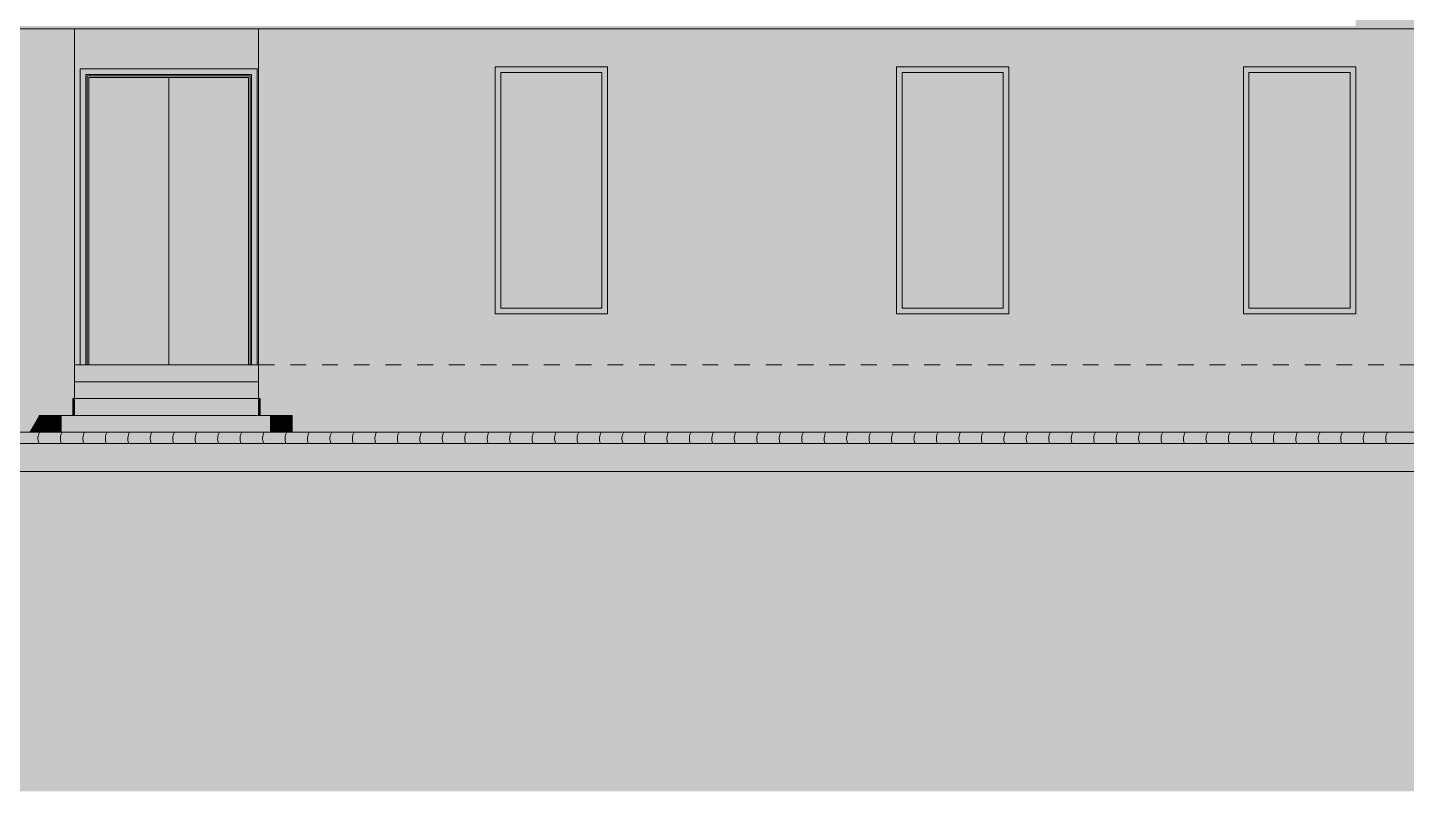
# Model space of a CAD drawing. Header units: millimetres. Extents: x 365175 to 2667127, y -330297 to -162108.
# Drawn here: x 1724498 to 1736775, y -330297 to -323492 of the extents above; entities that cross this region are included whole.
import ezdxf

# ---------------------------------------------------------------- set-up
doc = ezdxf.new("R2010")
doc.units = ezdxf.units.MM
doc.header["$MEASUREMENT"] = 0
doc.linetypes.add('Dashed', pattern=[282.222223, 141.111112, -141.111112])
doc.linetypes.add('Wipeout_Contour', pattern=[1000, 0, -1000])
for name, color, linetype in [('Fenêtres ARCHICAD', 7, 'Continuous'), ('Portes ARCHICAD', 7, 'Continuous'), ('Sols_ Dalles', 7, 'Continuous'), ('Structure - Murs extérieurs', 7, 'Continuous')]:
    doc.layers.add(name, color=color, linetype=linetype)

# ---------------------------------------------------------------- blocks, each defined once
blk = doc.blocks.new('Élément de coupe_4_1', base_point=(1275691, -327097))
at = {"linetype": 'Continuous', "lineweight": 0, "true_color": 0x000000}
for points in [[(1724901, -323505), (1724901, -326797), (1724916, -326797), (1724916, -323505)], [(1724901, -323505), (1724901, -324824), (1724916, -324824), (1724916, -323505)]]:
    blk.add_hatch(color=18, dxfattribs=at).paths.add_polyline_path(points)
at = {"color": 7, "linetype": 'Continuous', "lineweight": 5}
for p, q in [((1724916, -323505), (1724916, -326797)), ((1724901, -326947), (1724901, -326797)), ((1724916, -326797), (1724916, -326947))]:
    blk.add_line(p, q, dxfattribs=at)
blk = doc.blocks.new('Élément de coupe_5_1', base_point=(1275691, -327097))
at = {"linetype": 'Continuous', "lineweight": 0, "true_color": 0x000000}
for points in [[(1726556, -323505), (1726556, -326797), (1726571, -326797), (1726571, -323505)], [(1726556, -323505), (1726556, -324824), (1726571, -324824), (1726571, -323505)]]:
    blk.add_hatch(color=18, dxfattribs=at).paths.add_polyline_path(points)
at = {"color": 7, "linetype": 'Continuous', "lineweight": 5}
blk.add_line((1726556, -326797), (1726556, -323505), dxfattribs=at)
blk = doc.blocks.new('*X131', base_point=(1275691, -327097))
at = {"layer": 'Sols_ Dalles', "color": 7, "linetype": 'Continuous', "lineweight": 5}
for centre in [(1724706, -327154), (1724706, -327154), (1724906, -327154), (1724906, -327154), (1725106, -327154), (1725106, -327154), (1725306, -327154), (1725306, -327154), (1725506, -327154), (1725506, -327154), (1725706, -327154), (1725706, -327154), (1725906, -327154), (1725906, -327154), (1726106, -327154), (1726106, -327154), (1726306, -327154), (1726306, -327154), (1726506, -327154), (1726506, -327154), (1726706, -327154), (1726706, -327154), (1726906, -327154), (1726906, -327154), (1727106, -327154), (1727106, -327154), (1727306, -327154), (1727306, -327154), (1727506, -327154), (1727506, -327154), (1727706, -327154), (1727706, -327154), (1727906, -327154), (1727906, -327154), (1728106, -327154), (1728106, -327154), (1728306, -327154), (1728306, -327154), (1728506, -327154), (1728506, -327154), (1728706, -327154), (1728706, -327154), (1728906, -327154), (1728906, -327154), (1729106, -327154), (1729106, -327154), (1729306, -327154), (1729306, -327154), (1729506, -327154), (1729506, -327154), (1729706, -327154), (1729706, -327154), (1729906, -327154), (1729906, -327154), (1730106, -327154), (1730106, -327154), (1730306, -327154), (1730306, -327154), (1730506, -327154), (1730506, -327154), (1730706, -327154), (1730706, -327154), (1730906, -327154), (1730906, -327154), (1731106, -327154), (1731106, -327154), (1731306, -327154), (1731306, -327154), (1731506, -327154), (1731506, -327154), (1731706, -327154), (1731706, -327154), (1731906, -327154), (1731906, -327154), (1732106, -327154), (1732106, -327154), (1732306, -327154), (1732306, -327154), (1732506, -327154), (1732506, -327154), (1732706, -327154), (1732706, -327154), (1732906, -327154), (1732906, -327154), (1733106, -327154), (1733106, -327154), (1733306, -327154), (1733306, -327154), (1733506, -327154), (1733506, -327154), (1733706, -327154), (1733706, -327154), (1733906, -327154), (1733906, -327154), (1734106, -327154), (1734106, -327154), (1734306, -327154), (1734306, -327154), (1734506, -327154), (1734506, -327154), (1734706, -327154), (1734706, -327154), (1734906, -327154), (1734906, -327154), (1735106, -327154), (1735106, -327154), (1735306, -327154), (1735306, -327154), (1735506, -327154), (1735506, -327154), (1735706, -327154), (1735706, -327154), (1735906, -327154), (1735906, -327154), (1736106, -327154), (1736106, -327154), (1736306, -327154), (1736306, -327154), (1736506, -327154), (1736506, -327154), (1736706, -327154), (1736706, -327154)]:
    blk.add_arc(centre, 115, 150.1174, 201.5801, dxfattribs=at)
blk = doc.blocks.new('Élément de coupe_40_1', base_point=(1275691, -327097))
at = {"layer": 'Sols_ Dalles', "linetype": 'Continuous', "lineweight": 0, "true_color": 0x000000}
blk.add_hatch(color=18, dxfattribs=at).paths.add_polyline_path([(1712240, -327097), (1712240, -327197), (1740000, -327197), (1740000, -327097)])
at = {"layer": 'Sols_ Dalles', "color": 250, "linetype": 'Continuous', "lineweight": 5, "true_color": 0x1f1f1f}
blk.add_line((1712240, -327097), (1740000, -327097), dxfattribs=at)
at = {"layer": 'Sols_ Dalles', "lineweight": 0}
blk.add_blockref('*X131', (1275691, -327097), dxfattribs=at)
blk = doc.blocks.new('Élément de coupe_55_1', base_point=(1275691, -327097))
at = {"layer": 'Structure - Murs extérieurs', "linetype": 'Continuous', "lineweight": 0, "true_color": 0x000000}
for points in [[(1713631, -319097), (1713631, -319345), (1736224, -319345), (1736224, -322347), (1736324, -322347), (1736324, -323479), (1713631, -323479), (1713631, -323505), (1738501, -323505), (1738501, -319097)], [(1736323, -323479), (1713631, -323479), (1713631, -323505), (1736309, -323505), (1736323, -323481)]]:
    blk.add_hatch(color=18, dxfattribs=at).paths.add_polyline_path(points)
at = {"layer": 'Structure - Murs extérieurs', "color": 7, "linetype": 'Continuous', "lineweight": 5}
for p, q in [((1724901, -323505), (1724916, -323505)), ((1724916, -323505), (1726556, -323505)), ((1726556, -323505), (1726571, -323505))]:
    blk.add_line(p, q, dxfattribs=at)
blk = doc.blocks.new('Élément de coupe_66_1', base_point=(1275691, -327097))
at = {"color": 254, "linetype": 'Wipeout_Contour', "lineweight": 0, "ltscale": 6916852.671168106}
blk.add_wipeout([(1647553, -327447), (1748296, -327447), (1748296, -327197), (1647553, -327197)], dxfattribs=at)
at = {"linetype": 'Continuous', "lineweight": 5, "true_color": 0x00e7c4}
h = blk.add_hatch(dxfattribs=at)
h.set_pattern_fill('Plâtre_0001', color=120, style=0, pattern_type=2)
h.set_pattern_definition([(0, (1275690.645, -327096.82), (0, 86.60254), [0, -50]), (0, (1275715.645, -327053.52), (0, 86.60254), [0, -50])])
h.paths.add_polyline_path([(1647553, -327447), (1748296, -327447), (1748296, -327197), (1647553, -327197)])
at = {"color": 7, "linetype": 'Continuous', "lineweight": 5}
for p, q in [((1748296, -327197), (1647553, -327197)), ((1748296, -327447), (1647553, -327447))]:
    blk.add_line(p, q, dxfattribs=at)
blk = doc.blocks.new('Élément de coupe_74_1', base_point=(1275691, -327097))
at = {"layer": 'Portes ARCHICAD', "linetype": 'Continuous', "lineweight": 0, "true_color": 0x000000}
for points in [[(1724968, -323860), (1724968, -326497), (1725018, -326497), (1725018, -323910)], [(1724968, -323860), (1724968, -326497), (1725018, -326497), (1725018, -323910)], [(1726542, -323860), (1724968, -323860), (1725018, -323910), (1726492, -323910)], [(1726542, -323860), (1724968, -323860), (1725018, -323910), (1726492, -323910)], [(1726492, -323910), (1726492, -326497), (1726542, -326497), (1726542, -323860)], [(1726492, -323910), (1726492, -326497), (1726542, -326497), (1726542, -323860)], [(1725030, -323922), (1725018, -323910), (1725018, -326497), (1725030, -326497)], [(1725030, -323922), (1725018, -323910), (1725018, -326497), (1725030, -326497)], [(1726492, -323910), (1725018, -323910), (1725030, -323922), (1726480, -323922)], [(1726492, -323910), (1725018, -323910), (1725030, -323922), (1726480, -323922)], [(1726480, -323922), (1725030, -323922), (1725030, -323937), (1725045, -323937), (1726465, -323937), (1726480, -323937)], [(1726480, -323922), (1725030, -323922), (1725030, -323937), (1725045, -323937), (1726465, -323937), (1726480, -323937)], [(1725030, -326497), (1725045, -326497), (1725045, -323937), (1725030, -323937)], [(1725030, -326497), (1725045, -326497), (1725045, -323937), (1725030, -323937)], [(1725045, -326497), (1725755, -326497), (1725755, -323937), (1725045, -323937)], [(1725045, -326497), (1725755, -326497), (1725755, -323937), (1725045, -323937)], [(1726465, -323937), (1725755, -323937), (1725755, -326497), (1726465, -326497)], [(1726465, -323937), (1725755, -323937), (1725755, -326497), (1726465, -326497)], [(1726465, -323937), (1726465, -326497), (1726480, -326497), (1726480, -323937)], [(1726465, -323937), (1726465, -326497), (1726480, -326497), (1726480, -323937)], [(1726480, -323922), (1726480, -326497), (1726492, -326497), (1726492, -323910)], [(1726480, -323922), (1726480, -326497), (1726492, -326497), (1726492, -323910)]]:
    blk.add_hatch(color=18, dxfattribs=at).paths.add_polyline_path(points)
at = {"layer": 'Portes ARCHICAD', "color": 7, "linetype": 'Continuous', "lineweight": 5}
for p, q in [((1724968, -326497), (1724968, -323860)), ((1724968, -323860), (1726542, -323860)), ((1726542, -323860), (1726542, -326497)), ((1725018, -323910), (1725018, -326497)), ((1726492, -323910), (1725018, -323910)), ((1725030, -323922), (1725030, -326497)), ((1726480, -323922), (1725030, -323922)), ((1725045, -323937), (1725045, -326497)), ((1726465, -323937), (1725045, -323937)), ((1725755, -326497), (1725755, -323937)), ((1726465, -326497), (1726465, -323937)), ((1726480, -326497), (1726480, -323922)), ((1726492, -326497), (1726492, -323910))]:
    blk.add_line(p, q, dxfattribs=at)
blk = doc.blocks.new('Élément de coupe_75_1', base_point=(1275691, -327097))
at = {"linetype": 'Continuous', "lineweight": 0, "true_color": 0x000000}
blk.add_hatch(color=18, dxfattribs=at).paths.add_polyline_path([(1726556, -323505), (1724916, -323505), (1724916, -326497), (1724968, -326497), (1724968, -323860), (1726542, -323860), (1726542, -326497), (1726556, -326497)])
blk.add_hatch(color=18, dxfattribs=at).paths.add_polyline_path([(1726556, -323505), (1724916, -323505), (1724916, -326497), (1724968, -326497), (1724968, -323860), (1726542, -323860), (1726542, -326497), (1726556, -326497)])
blk = doc.blocks.new('Élément de coupe_90_1', base_point=(1275691, -327097))
at = {"linetype": 'Continuous', "lineweight": 0, "true_color": 0x000000}
for points in [[(1724901, -326797), (1724901, -326947), (1726571, -326947), (1726571, -326797)], [(1724901, -326797), (1724901, -326947), (1724916, -326947), (1724916, -326797)], [(1726571, -326797), (1726556, -326797), (1726556, -326947), (1726571, -326947)]]:
    blk.add_hatch(color=18, dxfattribs=at).paths.add_polyline_path(points)
at = {"color": 7, "linetype": 'Continuous', "lineweight": 5}
for p, q in [((1724901, -326947), (1724901, -326797)), ((1724916, -326797), (1724901, -326797)), ((1726556, -326797), (1724916, -326797)), ((1726571, -326797), (1726556, -326797)), ((1726571, -326947), (1726571, -326797))]:
    blk.add_line(p, q, dxfattribs=at)
blk = doc.blocks.new('Élément de coupe_94_1', base_point=(1275691, -327097))
at = {"linetype": 'Continuous', "lineweight": 0, "true_color": 0x000000}
h = blk.add_hatch(color=18, dxfattribs=at)
h.paths.add_polyline_path([(1713616, -327097), (1724601, -327097), (1724601, -326947), (1724901, -326947), (1724901, -323505), (1713616, -323505)])
h.paths.add_polyline_path([(1715664, -326043), (1715664, -323843), (1716664, -323843), (1716664, -326043)], flags=0)
h.paths.add_polyline_path([(1719622, -323843), (1720622, -323843), (1720622, -326043), (1719622, -326043)], flags=0)
h.paths.add_polyline_path([(1722305, -323843), (1723305, -323843), (1723305, -326043), (1722305, -326043)], flags=0)
for points in [[(1713616, -324824), (1715664, -324824), (1715664, -323843), (1716664, -323843), (1716664, -324824), (1719622, -324824), (1719622, -323843), (1720622, -323843), (1720622, -324824), (1722305, -324824), (1722305, -323843), (1723305, -323843), (1723305, -324824), (1724901, -324824), (1724901, -323505), (1713616, -323505)], [(1724516, -327097), (1724601, -327097), (1724601, -326947), (1724519, -327090)]]:
    blk.add_hatch(color=18, dxfattribs=at).paths.add_polyline_path(points)
at = {"color": 7, "linetype": 'Continuous', "lineweight": 5}
for q in [(1724901, -323505), (1713616, -327097)]:
    blk.add_line((1713616, -323505), q, dxfattribs=at)
blk = doc.blocks.new('Élément de coupe_95_1', base_point=(1275691, -327097))
at = {"layer": 'Fenêtres ARCHICAD', "linetype": 'Continuous', "lineweight": 0, "true_color": 0x000000}
for points in [[(1736274, -323893), (1736324, -323893), (1736324, -323843), (1735324, -323843), (1735324, -323893), (1735374, -323893)], [(1736274, -323893), (1736324, -323893), (1736324, -323843), (1735324, -323843), (1735324, -323893), (1735374, -323893)], [(1735374, -323893), (1735324, -323893), (1735324, -325993), (1735374, -325993)], [(1735324, -323893), (1735324, -325105), (1735374, -325105), (1735374, -323893)], [(1735374, -325993), (1736274, -325993), (1736274, -323893), (1735374, -323893)], [(1735374, -323893), (1735374, -325123), (1735381, -325123), (1735944, -324142), (1736152, -324142), (1736152, -325993), (1736274, -325993), (1736274, -323893)], [(1736274, -325993), (1736324, -325993), (1736324, -323893), (1736274, -323893)], [(1736274, -325993), (1736324, -325993), (1736324, -323893), (1736274, -323893)], [(1735374, -325993), (1735324, -325993), (1735324, -326043), (1736324, -326043), (1736324, -325993), (1736274, -325993)], [(1736324, -325993), (1736163, -325993), (1736163, -326043), (1736324, -326043)]]:
    blk.add_hatch(color=18, dxfattribs=at).paths.add_polyline_path(points)
at = {"layer": 'Fenêtres ARCHICAD', "color": 7, "linetype": 'Continuous', "lineweight": 5}
for p, q in [((1735324, -326043), (1735324, -323843)), ((1735324, -323843), (1736324, -323843)), ((1736324, -323843), (1736324, -326043)), ((1735374, -325993), (1735374, -323893)), ((1735374, -323893), (1736274, -323893)), ((1736274, -323893), (1736274, -325993)), ((1736324, -326043), (1735324, -326043)), ((1736274, -325993), (1735374, -325993))]:
    blk.add_line(p, q, dxfattribs=at)
blk = doc.blocks.new('Élément de coupe_96_1', base_point=(1275691, -327097))
at = {"layer": 'Fenêtres ARCHICAD', "linetype": 'Continuous', "lineweight": 0, "true_color": 0x000000}
for points in [[(1733185, -323893), (1733235, -323893), (1733235, -323843), (1732235, -323843), (1732235, -323893), (1732285, -323893)], [(1733185, -323893), (1733235, -323893), (1733235, -323843), (1732235, -323843), (1732235, -323893), (1732285, -323893)], [(1732285, -323893), (1732235, -323893), (1732235, -325993), (1732285, -325993)], [(1732235, -323893), (1732235, -325105), (1732285, -325105), (1732285, -323893)], [(1732285, -325993), (1733185, -325993), (1733185, -323893), (1732285, -323893)], [(1732285, -325123), (1733063, -325123), (1733063, -325993), (1733185, -325993), (1733185, -323893), (1732285, -323893)], [(1733185, -325993), (1733235, -325993), (1733235, -323893), (1733185, -323893)], [(1733185, -325993), (1733235, -325993), (1733235, -323893), (1733185, -323893)], [(1732285, -325993), (1732235, -325993), (1732235, -326043), (1733235, -326043), (1733235, -325993), (1733185, -325993)], [(1733235, -325993), (1733074, -325993), (1733074, -326043), (1733235, -326043)]]:
    blk.add_hatch(color=18, dxfattribs=at).paths.add_polyline_path(points)
at = {"layer": 'Fenêtres ARCHICAD', "color": 7, "linetype": 'Continuous', "lineweight": 5}
for p, q in [((1732235, -326043), (1732235, -323843)), ((1732235, -323843), (1733235, -323843)), ((1733235, -323843), (1733235, -326043)), ((1732285, -325993), (1732285, -323893)), ((1732285, -323893), (1733185, -323893)), ((1733185, -323893), (1733185, -325993)), ((1733235, -326043), (1732235, -326043)), ((1733185, -325993), (1732285, -325993))]:
    blk.add_line(p, q, dxfattribs=at)
blk = doc.blocks.new('Élément de coupe_97_1', base_point=(1275691, -327097))
at = {"layer": 'Fenêtres ARCHICAD', "linetype": 'Continuous', "lineweight": 0, "true_color": 0x000000}
for points in [[(1729613, -323893), (1729663, -323893), (1729663, -323843), (1728663, -323843), (1728663, -323893), (1728713, -323893)], [(1729613, -323893), (1729663, -323893), (1729663, -323843), (1728663, -323843), (1728663, -323893), (1728713, -323893)], [(1728713, -323893), (1728663, -323893), (1728663, -325993), (1728713, -325993)], [(1728663, -323893), (1728663, -325105), (1728713, -325105), (1728713, -323893)], [(1728713, -325993), (1729613, -325993), (1729613, -323893), (1728713, -323893)], [(1728713, -323893), (1728713, -325123), (1729491, -325123), (1729491, -325993), (1729613, -325993), (1729613, -323893)], [(1729613, -325993), (1729663, -325993), (1729663, -323893), (1729613, -323893)], [(1729613, -325993), (1729663, -325993), (1729663, -323893), (1729613, -323893)], [(1728713, -325993), (1728663, -325993), (1728663, -326043), (1729663, -326043), (1729663, -325993), (1729613, -325993)], [(1729663, -325993), (1729502, -325993), (1729502, -326043), (1729663, -326043)]]:
    blk.add_hatch(color=18, dxfattribs=at).paths.add_polyline_path(points)
at = {"layer": 'Fenêtres ARCHICAD', "color": 7, "linetype": 'Continuous', "lineweight": 5}
for p, q in [((1728663, -323843), (1729663, -323843)), ((1728663, -326043), (1728663, -323843)), ((1729663, -323843), (1729663, -326043)), ((1728713, -325993), (1728713, -323893)), ((1728713, -323893), (1729613, -323893)), ((1729613, -323893), (1729613, -325993)), ((1729663, -326043), (1728663, -326043)), ((1729613, -325993), (1728713, -325993))]:
    blk.add_line(p, q, dxfattribs=at)
blk = doc.blocks.new('Élément de coupe_98_1', base_point=(1275691, -327097))
at = {"linetype": 'Continuous', "lineweight": 0, "true_color": 0x000000}
h = blk.add_hatch(color=18, dxfattribs=at)
h.paths.add_polyline_path([(1738601, -323505), (1726571, -323505), (1726571, -326947), (1726856, -326947), (1726856, -327097), (1738601, -327097)])
h.paths.add_polyline_path([(1729663, -326043), (1728663, -326043), (1728663, -323843), (1729663, -323843)], flags=0)
h.paths.add_polyline_path([(1732235, -326043), (1732235, -323843), (1733235, -323843), (1733235, -326043)], flags=0)
h.paths.add_polyline_path([(1735324, -326043), (1735324, -323843), (1736324, -323843), (1736324, -326043)], flags=0)
blk.add_hatch(color=18, dxfattribs=at).paths.add_polyline_path([(1726571, -324824), (1728663, -324824), (1728663, -323843), (1729663, -323843), (1729663, -324824), (1732235, -324824), (1732235, -323843), (1733235, -323843), (1733235, -324824), (1735324, -324824), (1735324, -323843), (1736115, -323843), (1736309, -323505), (1726571, -323505)])
at = {"color": 7, "linetype": 'Continuous', "lineweight": 5}
for p, q in [((1726571, -323505), (1738601, -323505)), ((1726556, -326797), (1726556, -326947))]:
    blk.add_line(p, q, dxfattribs=at)
blk = doc.blocks.new('Élément de coupe_99_1', base_point=(1275691, -327097))
at = {"linetype": 'Continuous', "lineweight": 0, "true_color": 0x000000}
for points in [[(1724607, -326947), (1724601, -326947), (1724601, -327097), (1724607, -327097)], [(1724607, -326947), (1724601, -326947), (1724601, -327097), (1724607, -327097)], [(1724619, -326947), (1724607, -326947), (1724607, -327097), (1724619, -327097)], [(1724619, -326947), (1724607, -326947), (1724607, -327097), (1724619, -327097)], [(1724637, -326947), (1724619, -326947), (1724619, -327097), (1724637, -327097)], [(1724637, -326947), (1724619, -326947), (1724619, -327097), (1724637, -327097)], [(1724659, -326947), (1724637, -326947), (1724637, -327097), (1724659, -327097)], [(1724686, -326947), (1724659, -326947), (1724659, -327097), (1724686, -327097)], [(1724716, -326947), (1724686, -326947), (1724686, -327097), (1724716, -327097)], [(1724749, -326947), (1724716, -326947), (1724716, -327097), (1724749, -327097)], [(1724784, -326947), (1724749, -326947), (1724749, -327097), (1724784, -327097)], [(1724801, -326947), (1724784, -326947), (1724784, -327097), (1724801, -327097)], [(1724801, -326947), (1724801, -327097), (1726656, -327097), (1726656, -326947)], [(1726674, -326947), (1726656, -326947), (1726656, -327097), (1726674, -327097)], [(1726708, -326947), (1726674, -326947), (1726674, -327097), (1726708, -327097)], [(1726741, -326947), (1726708, -326947), (1726708, -327097), (1726741, -327097)], [(1726771, -326947), (1726741, -326947), (1726741, -327097), (1726771, -327097)], [(1726798, -326947), (1726771, -326947), (1726771, -327097), (1726798, -327097)], [(1726821, -326947), (1726798, -326947), (1726798, -327097), (1726821, -327097)], [(1726838, -326947), (1726821, -326947), (1726821, -327097), (1726838, -327097)], [(1726850, -326947), (1726838, -326947), (1726838, -327097), (1726850, -327097)], [(1726856, -326947), (1726850, -326947), (1726850, -327097), (1726856, -327097)]]:
    blk.add_hatch(color=18, dxfattribs=at).paths.add_polyline_path(points)
at = {"color": 7, "linetype": 'Continuous', "lineweight": 5}
for p, q in [((1724601, -326947), (1724607, -326947)), ((1724601, -327097), (1724601, -326947)), ((1724607, -326947), (1724619, -326947)), ((1724619, -326947), (1724637, -326947)), ((1724637, -326947), (1724659, -326947)), ((1724659, -326947), (1724686, -326947)), ((1724686, -326947), (1724716, -326947)), ((1724716, -326947), (1724749, -326947)), ((1724749, -326947), (1724784, -326947)), ((1724784, -326947), (1724801, -326947)), ((1724801, -326947), (1726656, -326947)), ((1726656, -326947), (1726674, -326947)), ((1726674, -326947), (1726708, -326947)), ((1726708, -326947), (1726741, -326947)), ((1726741, -326947), (1726771, -326947)), ((1726771, -326947), (1726798, -326947)), ((1726798, -326947), (1726821, -326947)), ((1726821, -326947), (1726838, -326947)), ((1726838, -326947), (1726850, -326947)), ((1726850, -326947), (1726856, -326947)), ((1726856, -327097), (1726856, -326947))]:
    blk.add_line(p, q, dxfattribs=at)
blk = doc.blocks.new('Élément de coupe_100_1', base_point=(1275691, -327097))
at = {"linetype": 'Continuous', "lineweight": 0, "true_color": 0x000000}
for points in [[(1724916, -326647), (1724916, -326797), (1726556, -326797), (1726556, -326647)], [(1726346, -326647), (1726346, -326797), (1726556, -326797), (1726556, -326647)]]:
    blk.add_hatch(color=18, dxfattribs=at).paths.add_polyline_path(points)
at = {"color": 7, "linetype": 'Continuous', "lineweight": 5}
blk.add_line((1724916, -326647), (1726556, -326647), dxfattribs=at)
blk = doc.blocks.new('Élément de coupe_101_1', base_point=(1275691, -327097))
at = {"linetype": 'Continuous', "lineweight": 0, "true_color": 0x000000}
for points in [[(1726556, -326497), (1724916, -326497), (1724916, -326647), (1726556, -326647)], [(1726136, -326497), (1726136, -326647), (1726556, -326647), (1726556, -326497)]]:
    blk.add_hatch(color=18, dxfattribs=at).paths.add_polyline_path(points)
at = {"color": 7, "linetype": 'Continuous', "lineweight": 5}
blk.add_line((1724916, -326497), (1726556, -326497), dxfattribs=at)

msp = doc.modelspace()

# ---------------------------------------------------------------- linework, layer by layer
at = {"color": 12, "linetype": 'Dashed', "lineweight": 5, "true_color": 0xcc0000}
for p, q in [((1726556.198, -326496.824), (1746506.307, -326496.824)), ((1726556.198, -327096.824), (1746506.307, -327096.824))]:
    msp.add_line(p, q, dxfattribs=at)

# ---------------------------------------------------------------- block references
at = {"lineweight": 0}
for name in ['Élément de coupe_94_1', 'Élément de coupe_4_1', 'Élément de coupe_75_1', 'Élément de coupe_5_1', 'Élément de coupe_98_1', 'Élément de coupe_101_1', 'Élément de coupe_100_1', 'Élément de coupe_90_1', 'Élément de coupe_99_1']:
    msp.add_blockref(name, (1275690.645, -327096.824), dxfattribs=at)
at = {"layer": 'Fenêtres ARCHICAD', "lineweight": 0}
for name in ['Élément de coupe_97_1', 'Élément de coupe_96_1', 'Élément de coupe_95_1']:
    msp.add_blockref(name, (1275690.645, -327096.824), dxfattribs=at)
at = {"layer": 'Portes ARCHICAD', "lineweight": 0}
msp.add_blockref('Élément de coupe_74_1', (1275690.645, -327096.824), dxfattribs=at)
at = {"layer": 'Sols_ Dalles', "lineweight": 0}
msp.add_blockref('Élément de coupe_40_1', (1275690.645, -327096.824), dxfattribs=at)
at = {"layer": 'Structure - Murs extérieurs', "lineweight": 0}
msp.add_blockref('Élément de coupe_55_1', (1275690.645, -327096.824), dxfattribs=at)

# ---------------------------------------------------------------- next in the draw order: block references
at = {"lineweight": 0}
msp.add_blockref('Élément de coupe_66_1', (1275690.645, -327096.824), dxfattribs=at)

# ---------------------------------------------------------------- next in the draw order: hatches: boundary and pattern name
at = {"linetype": 'Continuous', "lineweight": 5}
for color, points in [(7, [(1642623.187, -327196.824), (1751216.945, -327196.824), (1751216.945, -327396.824), (1642623.187, -327396.824)]), (255, [(1642940.372, -327196.824), (1751159.212, -327196.824), (1751159.212, -330296.824), (1642940.372, -330296.824)])]:
    msp.add_hatch(color=color, dxfattribs=at).paths.add_polyline_path(points)

doc.saveas('drawing.dxf')
